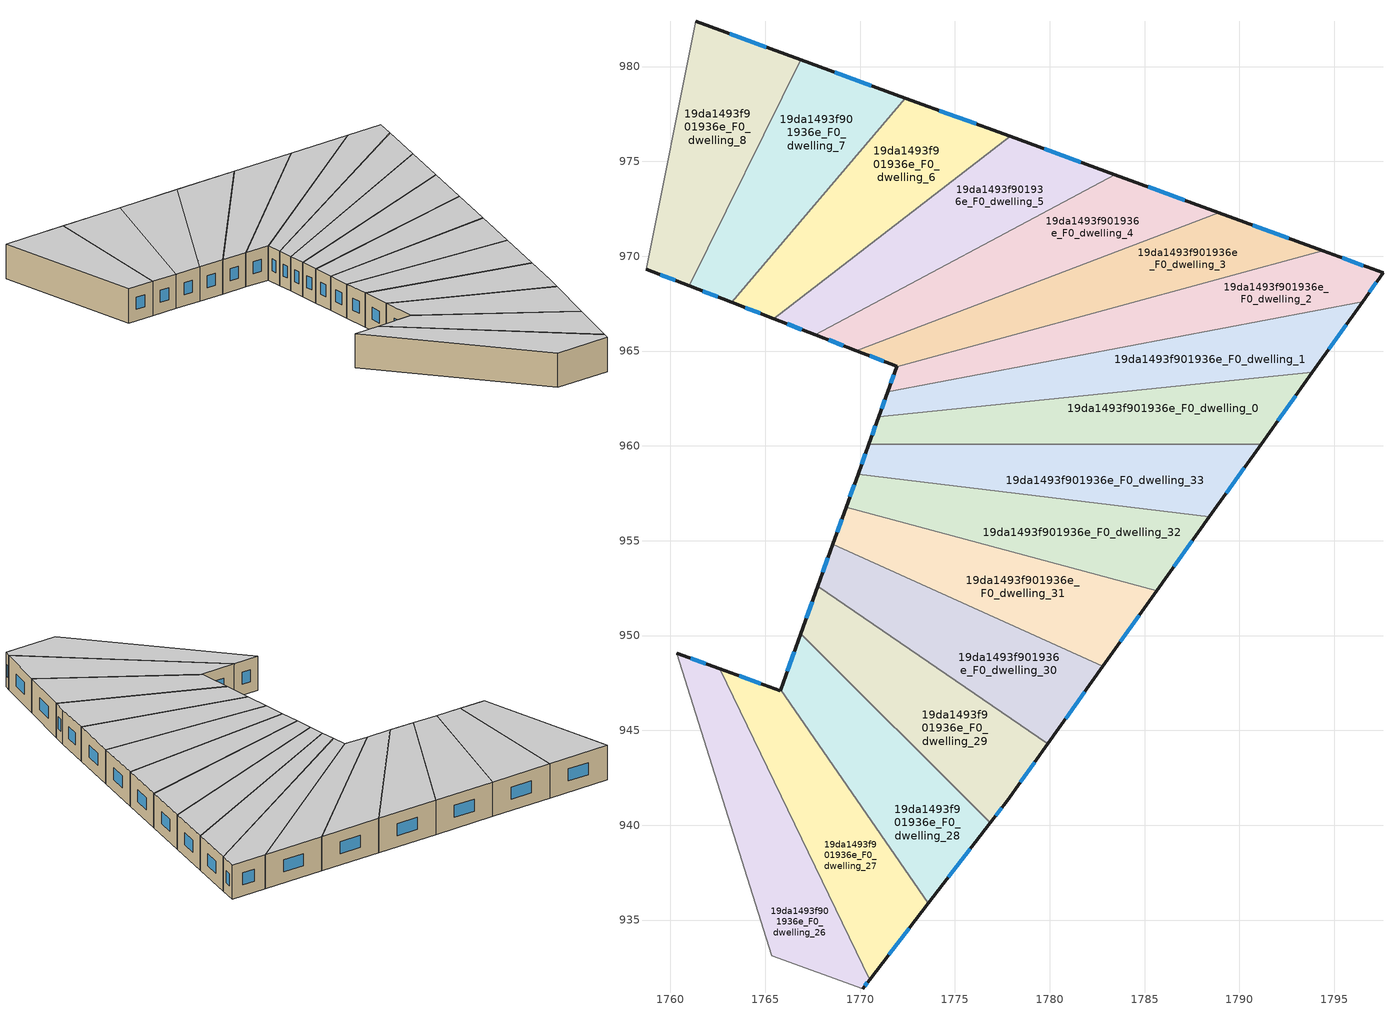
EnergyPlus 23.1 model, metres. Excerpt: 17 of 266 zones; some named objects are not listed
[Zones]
19da1493f901936e_F0_dwelling_0
 floor ground (EU_floor_Construction): 1793.83,963.88 1791.14,960.09 1770.46,960.09 1770.98,961.54 z0
 wall outside (EU_wall_Construction): 1770.98,961.54 1770.46,960.09 / 1791.14,960.09 1793.83,963.88 z0:3
 wall to 19da1493f901936e_F0_dwelling_1 (EU_wall_Construction): 1793.83,963.88 1770.98,961.54 z0:3
 wall to 19da1493f901936e_F0_dwelling_33 (EU_wall_Construction): 1770.46,960.09 1791.14,960.09 z0:3
 window (EU_Window_Construction): 1770.81,961.07 1770.63,960.56 / 1792.02,961.32 1792.96,962.65 z0.98:2.02
 ceiling to 19da1493f901936e_F1_dwelling_0 (EU_floor_Construction): 1791.14,960.09 1793.83,963.88 1770.98,961.54 1770.46,960.09 z3
19da1493f901936e_F0_dwelling_1
 floor ground (EU_floor_Construction): 1796.49,967.61 1793.83,963.88 1770.98,961.54 1771.45,962.86 z0
 wall outside (EU_wall_Construction): 1771.45,962.86 1770.98,961.54 / 1793.83,963.88 1796.49,967.61 z0:3
 wall to 19da1493f901936e_F0_dwelling_2 (EU_wall_Construction): 1796.49,967.61 1771.45,962.86 z0:3
 window (EU_Window_Construction): 1771.3,962.43 1771.13,961.97 / 1794.7,965.09 1795.63,966.39 z0.98:2.02
 ceiling to 19da1493f901936e_F1_dwelling_1 (EU_floor_Construction): 1793.83,963.88 1796.49,967.61 1771.45,962.86 1770.98,961.54 z3
19da1493f901936e_F0_dwelling_2
 floor ground (EU_floor_Construction): 1797.57,969.12 1796.49,967.61 1771.45,962.86 1771.93,964.18 1794.4,970.29 z0
 wall outside (EU_wall_Construction): 1771.93,964.18 1771.45,962.86 / 1796.49,967.61 1797.57,969.12 1794.4,970.29 z0:3
 wall to 19da1493f901936e_F0_dwelling_3 (EU_wall_Construction): 1794.4,970.29 1771.93,964.18 z0:3
 window (EU_Window_Construction): 1771.77,963.75 1771.61,963.29 / 1796.54,969.5 1795.43,969.91 / 1796.84,968.1 1797.22,968.63 z0.98:2.02
 ceiling to 19da1493f901936e_F1_dwelling_2 (EU_floor_Construction): 1796.49,967.61 1797.57,969.12 1794.4,970.29 1771.93,964.18 1771.45,962.86 z3
19da1493f901936e_F0_dwelling_26
 floor ground (EU_floor_Construction): 1762.59,948.24 1770.51,931.86 1770.13,931.38 1765.33,933.11 1760.33,949.05 z0
 wall outside (EU_wall_Construction): 1762.59,948.24 1760.33,949.05 / 1770.13,931.38 1770.51,931.86 z0:3
 wall to 19da1493f901936e_F0_dwelling_25 (EU_wall_Construction): 1760.33,949.05 1765.33,933.11 z0:3
 wall to 19da1493f901936e_F0_dwelling_27 (EU_wall_Construction): 1770.51,931.86 1762.59,948.24 z0:3
 wall adiabatic (EU_wall_Construction): 1765.33,933.11 1770.13,931.38 z0:3
 window (EU_Window_Construction): 1761.86,948.51 1761.06,948.79 / 1770.25,931.53 1770.38,931.7 z0.98:2.02
 ceiling to 19da1493f901936e_F1_dwelling_26 (EU_floor_Construction): 1770.13,931.38 1770.51,931.86 1762.59,948.24 1760.33,949.05 1765.33,933.11 z3
19da1493f901936e_F0_dwelling_27
 floor ground (EU_floor_Construction): 1765.81,947.15 1773.59,935.88 1770.51,931.86 1762.59,948.24 1765.79,947.09 z0
 wall outside (EU_wall_Construction): 1765.81,947.15 1765.79,947.09 1762.59,948.24 / 1770.51,931.86 1773.59,935.88 z0:3
 wall to 19da1493f901936e_F0_dwelling_28 (EU_wall_Construction): 1773.59,935.88 1765.81,947.15 z0:3
 window (EU_Window_Construction): 1764.75,947.47 1763.63,947.87 / 1771.51,933.17 1772.59,934.57 z0.98:2.02
 ceiling to 19da1493f901936e_F1_dwelling_27 (EU_floor_Construction): 1770.51,931.86 1773.59,935.88 1765.81,947.15 1765.79,947.09 1762.59,948.24 z3
19da1493f901936e_F0_dwelling_28
 floor ground (EU_floor_Construction): 1776.86,940.13 1773.59,935.88 1765.81,947.15 1766.87,950.1 z0
 wall outside (EU_wall_Construction): 1766.87,950.1 1765.81,947.15 / 1773.59,935.88 1776.86,940.13 z0:3
 wall to 19da1493f901936e_F0_dwelling_29 (EU_wall_Construction): 1776.86,940.13 1766.87,950.1 z0:3
 window (EU_Window_Construction): 1766.53,949.14 1766.16,948.11 / 1774.66,937.26 1775.8,938.75 z0.98:2.02
 ceiling to 19da1493f901936e_F1_dwelling_28 (EU_floor_Construction): 1773.59,935.88 1776.86,940.13 1766.87,950.1 1765.81,947.15 z3
19da1493f901936e_F0_dwelling_29
 floor ground (EU_floor_Construction): 1779.89,944.29 1777.75,941.29 1776.86,940.13 1766.87,950.1 1767.77,952.61 z0
 wall outside (EU_wall_Construction): 1767.77,952.61 1766.87,950.1 / 1776.86,940.13 1777.75,941.29 1779.89,944.29 z0:3
 wall to 19da1493f901936e_F0_dwelling_30 (EU_wall_Construction): 1779.89,944.29 1767.77,952.61 z0:3
 window (EU_Window_Construction): 1767.48,951.79 1767.16,950.92 / 1778.45,942.26 1779.2,943.32 / 1777.15,940.5 1777.46,940.91 z0.98:2.02
 ceiling to 19da1493f901936e_F1_dwelling_29 (EU_floor_Construction): 1777.75,941.29 1779.89,944.29 1767.77,952.61 1766.87,950.1 1776.86,940.13 z3
19da1493f901936e_F0_dwelling_3
 floor ground (EU_floor_Construction): 1794.4,970.29 1771.93,964.18 1771.93,964.2 1769.8,965.02 1788.91,972.29 z0
 wall outside (EU_wall_Construction): 1769.8,965.02 1771.93,964.2 1771.93,964.18 / 1794.4,970.29 1788.91,972.29 z0:3
 wall to 19da1493f901936e_F0_dwelling_4 (EU_wall_Construction): 1788.91,972.29 1769.8,965.02 z0:3
 window (EU_Window_Construction): 1770.5,964.75 1771.24,964.46 / 1792.61,970.94 1790.69,971.64 z0.98:2.02
 ceiling to 19da1493f901936e_F1_dwelling_3 (EU_floor_Construction): 1794.4,970.29 1788.91,972.29 1769.8,965.02 1771.93,964.2 1771.93,964.18 z3
19da1493f901936e_F0_dwelling_30
 floor ground (EU_floor_Construction): 1782.8,948.37 1779.89,944.29 1767.77,952.61 1768.56,954.81 z0
 wall outside (EU_wall_Construction): 1768.56,954.81 1767.77,952.61 / 1779.89,944.29 1782.8,948.37 z0:3
 wall to 19da1493f901936e_F0_dwelling_31 (EU_wall_Construction): 1782.8,948.37 1768.56,954.81 z0:3
 window (EU_Window_Construction): 1768.3,954.09 1768.03,953.32 / 1780.84,945.62 1781.85,947.05 z0.98:2.02
 ceiling to 19da1493f901936e_F1_dwelling_30 (EU_floor_Construction): 1779.89,944.29 1782.8,948.37 1768.56,954.81 1767.77,952.61 z3
19da1493f901936e_F0_dwelling_31
 floor ground (EU_floor_Construction): 1785.63,952.36 1782.8,948.37 1768.56,954.81 1769.26,956.76 z0
 wall outside (EU_wall_Construction): 1769.26,956.76 1768.56,954.81 / 1782.8,948.37 1785.63,952.36 z0:3
 wall to 19da1493f901936e_F0_dwelling_32 (EU_wall_Construction): 1785.63,952.36 1769.26,956.76 z0:3
 window (EU_Window_Construction): 1769.03,956.12 1768.79,955.44 / 1783.72,949.67 1784.71,951.06 z0.98:2.02
 ceiling to 19da1493f901936e_F1_dwelling_31 (EU_floor_Construction): 1782.8,948.37 1785.63,952.36 1769.26,956.76 1768.56,954.81 z3
19da1493f901936e_F0_dwelling_32
 floor ground (EU_floor_Construction): 1788.41,956.26 1785.63,952.36 1769.26,956.76 1769.89,958.51 z0
 wall outside (EU_wall_Construction): 1769.89,958.51 1769.26,956.76 / 1785.63,952.36 1788.41,956.26 z0:3
 wall to 19da1493f901936e_F0_dwelling_33 (EU_wall_Construction): 1788.41,956.26 1769.89,958.51 z0:3
 window (EU_Window_Construction): 1769.69,957.94 1769.47,957.33 / 1786.54,953.62 1787.51,954.99 z0.98:2.02
 ceiling to 19da1493f901936e_F1_dwelling_32 (EU_floor_Construction): 1785.63,952.36 1788.41,956.26 1769.89,958.51 1769.26,956.76 z3
19da1493f901936e_F0_dwelling_33
 floor ground (EU_floor_Construction): 1791.14,960.09 1788.41,956.26 1769.89,958.51 1770.46,960.09 z0
 wall outside (EU_wall_Construction): 1770.46,960.09 1769.89,958.51 / 1788.41,956.26 1791.14,960.09 z0:3
 window (EU_Window_Construction): 1770.27,959.58 1770.08,959.03 / 1789.3,957.51 1790.25,958.85 z0.98:2.02
 ceiling to 19da1493f901936e_F1_dwelling_33 (EU_floor_Construction): 1788.41,956.26 1791.14,960.09 1770.46,960.09 1769.89,958.51 z3
19da1493f901936e_F0_dwelling_4
 floor ground (EU_floor_Construction): 1788.91,972.29 1769.8,965.02 1767.64,965.86 1783.41,974.3 z0
 wall outside (EU_wall_Construction): 1767.64,965.86 1769.8,965.02 / 1788.91,972.29 1783.41,974.3 z0:3
 wall to 19da1493f901936e_F0_dwelling_5 (EU_wall_Construction): 1783.41,974.3 1767.64,965.86 z0:3
 window (EU_Window_Construction): 1768.34,965.59 1769.1,965.29 / 1787.12,972.95 1785.2,973.65 z0.98:2.02
 ceiling to 19da1493f901936e_F1_dwelling_4 (EU_floor_Construction): 1788.91,972.29 1783.41,974.3 1767.64,965.86 1769.8,965.02 z3
19da1493f901936e_F0_dwelling_5
 floor ground (EU_floor_Construction): 1783.41,974.3 1767.64,965.86 1765.44,966.71 1777.91,976.32 z0
 wall outside (EU_wall_Construction): 1765.44,966.71 1767.64,965.86 / 1783.41,974.3 1777.91,976.32 z0:3
 wall to 19da1493f901936e_F0_dwelling_6 (EU_wall_Construction): 1777.91,976.32 1765.44,966.71 z0:3
 window (EU_Window_Construction): 1766.16,966.43 1766.92,966.14 / 1781.62,974.96 1779.7,975.66 z0.98:2.02
 ceiling to 19da1493f901936e_F1_dwelling_5 (EU_floor_Construction): 1783.41,974.3 1777.91,976.32 1765.44,966.71 1767.64,965.86 z3
19da1493f901936e_F0_dwelling_6
 floor ground (EU_floor_Construction): 1777.91,976.32 1765.44,966.71 1763.23,967.57 1772.39,978.34 z0
 wall outside (EU_wall_Construction): 1763.23,967.57 1765.44,966.71 / 1777.91,976.32 1772.39,978.34 z0:3
 wall to 19da1493f901936e_F0_dwelling_7 (EU_wall_Construction): 1772.39,978.34 1763.23,967.57 z0:3
 window (EU_Window_Construction): 1763.95,967.29 1764.72,966.99 / 1776.11,976.98 1774.18,977.68 z0.98:2.02
 ceiling to 19da1493f901936e_F1_dwelling_6 (EU_floor_Construction): 1777.91,976.32 1772.39,978.34 1763.23,967.57 1765.44,966.71 z3
19da1493f901936e_F0_dwelling_7
 floor ground (EU_floor_Construction): 1772.39,978.34 1763.23,967.57 1760.98,968.44 1766.86,980.36 z0
 wall outside (EU_wall_Construction): 1760.98,968.44 1763.23,967.57 / 1772.39,978.34 1766.86,980.36 z0:3
 wall to 19da1493f901936e_F0_dwelling_8 (EU_wall_Construction): 1766.86,980.36 1760.98,968.44 z0:3
 window (EU_Window_Construction): 1761.71,968.16 1762.5,967.85 / 1770.59,979 1768.66,979.71 z0.98:2.02
 ceiling to 19da1493f901936e_F1_dwelling_7 (EU_floor_Construction): 1763.23,967.57 1772.39,978.34 1766.86,980.36 1760.98,968.44 z3
19da1493f901936e_F0_dwelling_8
 floor ground (EU_floor_Construction): 1766.86,980.36 1760.98,968.44 1758.71,969.32 1761.32,982.39 z0
 wall outside (EU_wall_Construction): 1758.71,969.32 1760.98,968.44 / 1766.86,980.36 1761.32,982.39 z0:3
 wall to 19da1493f901936e_F0_dwelling_9 (EU_wall_Construction): 1761.32,982.39 1758.71,969.32 z0:3
 window (EU_Window_Construction): 1759.45,969.03 1760.24,968.73 / 1765.06,981.02 1763.13,981.73 z0.98:2.02
 ceiling to 19da1493f901936e_F1_dwelling_8 (EU_floor_Construction): 1760.98,968.44 1766.86,980.36 1761.32,982.39 1758.71,969.32 z3
[Building]
EU S2 Campaign: North Axis=0; Terrain=City; Solar Distribution=FullExterior
[Site:Location]
Bologna: Latitude=44.5; Longitude=11.25; Time Zone=1; Elevation=37
[SizingPeriod:WeatherFileDays]
AnnualSizingPeriod: Begin Month=1; Begin Day of Month=1; End Month=12; End Day of Month=31; Day of Week for Start Day=Monday; Use Weather File Daylight Saving Period=No; Use Weather File Rain and Snow Indicators=No
[MATERIAL]
EU_InternalMass_Material: Roughness=MediumRough; Thickness=0.1; Conductivity=1; Density=1800; Specific Heat=900; Thermal Absorptance=0.9; Solar Absorptance=0.7; Visible Absorptance=0.7
[MATERIAL:NOMASS] Roughness=MediumRough; Thermal Absorptance=0.9; Solar Absorptance=0.7; Visible Absorptance=0.7
Name | Thermal Resistance
EU_wall_NoMass | 0.905828
EU_floor_NoMass | 0.67114
[WINDOWMATERIAL:SIMPLEGLAZINGSYSTEM]
EU_Window_SimpleGlazing: UFactor=4.52486; Solar Heat Gain Coefficient=0.85; Visible Transmittance=0.85
[CONSTRUCTION]
EU_wall_Construction: EU_wall_NoMass
EU_floor_Construction: EU_floor_NoMass
EU_Window_Construction: EU_Window_SimpleGlazing
EU_InternalMass_Construction: EU_InternalMass_Material
[ZONE] Type=1; Multiplier=1; Ceiling Height=autocalculate; Floor Area=autocalculate; Part of Total Floor Area=Yes
Name | Volume
19da1493f901936e_F0_dwelling_0 | 164.955
19da1493f901936e_F0_dwelling_1 | 164.906
19da1493f901936e_F0_dwelling_2 | 164.953
19da1493f901936e_F0_dwelling_26 | 164.923
19da1493f901936e_F0_dwelling_27; 19da1493f901936e_F0_dwelling_5 | 164.922
19da1493f901936e_F0_dwelling_28 | 164.958
19da1493f901936e_F0_dwelling_29 | 164.951
19da1493f901936e_F0_dwelling_3 | 164.969
19da1493f901936e_F0_dwelling_30 | 164.932
19da1493f901936e_F0_dwelling_31; 19da1493f901936e_F0_dwelling_32 | 164.963
19da1493f901936e_F0_dwelling_33 | 164.933
19da1493f901936e_F0_dwelling_4 | 164.93
19da1493f901936e_F0_dwelling_6 | 164.974
19da1493f901936e_F0_dwelling_7 | 164.924
19da1493f901936e_F0_dwelling_8 | 164.915
[INTERNALMASS] Construction=EU_InternalMass_Construction
Name | Zone or ZoneList | Surface Area
19da1493f901936e_F0_dwelling_0_EU_InternalMass | 19da1493f901936e_F0_dwelling_0 | 54.9851
19da1493f901936e_F0_dwelling_1_EU_InternalMass | 19da1493f901936e_F0_dwelling_1 | 54.9688
19da1493f901936e_F0_dwelling_2_EU_InternalMass | 19da1493f901936e_F0_dwelling_2 | 54.9842
19da1493f901936e_F0_dwelling_3_EU_InternalMass | 19da1493f901936e_F0_dwelling_3 | 54.9895
19da1493f901936e_F0_dwelling_4_EU_InternalMass | 19da1493f901936e_F0_dwelling_4 | 54.9765
19da1493f901936e_F0_dwelling_5_EU_InternalMass | 19da1493f901936e_F0_dwelling_5 | 54.9737
19da1493f901936e_F0_dwelling_6_EU_InternalMass | 19da1493f901936e_F0_dwelling_6 | 54.9915
19da1493f901936e_F0_dwelling_7_EU_InternalMass | 19da1493f901936e_F0_dwelling_7 | 54.9749
19da1493f901936e_F0_dwelling_8_EU_InternalMass | 19da1493f901936e_F0_dwelling_8 | 54.972
19da1493f901936e_F0_dwelling_26_EU_InternalMass | 19da1493f901936e_F0_dwelling_26 | 54.9741
19da1493f901936e_F0_dwelling_27_EU_InternalMass | 19da1493f901936e_F0_dwelling_27 | 54.974
19da1493f901936e_F0_dwelling_28_EU_InternalMass | 19da1493f901936e_F0_dwelling_28 | 54.9857
19da1493f901936e_F0_dwelling_29_EU_InternalMass | 19da1493f901936e_F0_dwelling_29 | 54.9839
19da1493f901936e_F0_dwelling_30_EU_InternalMass | 19da1493f901936e_F0_dwelling_30 | 54.9773
19da1493f901936e_F0_dwelling_31_EU_InternalMass | 19da1493f901936e_F0_dwelling_31 | 54.9878
19da1493f901936e_F0_dwelling_32_EU_InternalMass | 19da1493f901936e_F0_dwelling_32 | 54.9877
19da1493f901936e_F0_dwelling_33_EU_InternalMass | 19da1493f901936e_F0_dwelling_33 | 54.9774
[OTHEREQUIPMENT] Fuel Type=Electricity; Design Level Calculation Method=Watts/Area; Power per Zone Floor Area=1; Fraction Latent=0; Fraction Radiant=0; Fraction Lost=0; Carbon Dioxide Generation Rate=0; EndUse Subcategory=EU_Step8_InternalGains
Name | Zone or ZoneList or Space or SpaceList | Schedule
EU_Step8_InternalGain_19da1493f901936e_F0_dwelling_0_f000 | 19da1493f901936e_F0_dwelling_0 | EU_Step8_GainSchedule_19da1493f901936e_F0_dwelling_0_f000
EU_Step8_InternalGain_19da1493f901936e_F0_dwelling_1_f000 | 19da1493f901936e_F0_dwelling_1 | EU_Step8_GainSchedule_19da1493f901936e_F0_dwelling_1_f000
EU_Step8_InternalGain_19da1493f901936e_F0_dwelling_2_f000 | 19da1493f901936e_F0_dwelling_2 | EU_Step8_GainSchedule_19da1493f901936e_F0_dwelling_2_f000
EU_Step8_InternalGain_19da1493f901936e_F0_dwelling_3_f000 | 19da1493f901936e_F0_dwelling_3 | EU_Step8_GainSchedule_19da1493f901936e_F0_dwelling_3_f000
EU_Step8_InternalGain_19da1493f901936e_F0_dwelling_4_f000 | 19da1493f901936e_F0_dwelling_4 | EU_Step8_GainSchedule_19da1493f901936e_F0_dwelling_4_f000
EU_Step8_InternalGain_19da1493f901936e_F0_dwelling_5_f000 | 19da1493f901936e_F0_dwelling_5 | EU_Step8_GainSchedule_19da1493f901936e_F0_dwelling_5_f000
EU_Step8_InternalGain_19da1493f901936e_F0_dwelling_6_f000 | 19da1493f901936e_F0_dwelling_6 | EU_Step8_GainSchedule_19da1493f901936e_F0_dwelling_6_f000
EU_Step8_InternalGain_19da1493f901936e_F0_dwelling_7_f000 | 19da1493f901936e_F0_dwelling_7 | EU_Step8_GainSchedule_19da1493f901936e_F0_dwelling_7_f000
EU_Step8_InternalGain_19da1493f901936e_F0_dwelling_8_f000 | 19da1493f901936e_F0_dwelling_8 | EU_Step8_GainSchedule_19da1493f901936e_F0_dwelling_8_f000
EU_Step8_InternalGain_19da1493f901936e_F0_dwelling_26_f000 | 19da1493f901936e_F0_dwelling_26 | EU_Step8_GainSchedule_19da1493f901936e_F0_dwelling_26_f000
EU_Step8_InternalGain_19da1493f901936e_F0_dwelling_27_f000 | 19da1493f901936e_F0_dwelling_27 | EU_Step8_GainSchedule_19da1493f901936e_F0_dwelling_27_f000
EU_Step8_InternalGain_19da1493f901936e_F0_dwelling_28_f000 | 19da1493f901936e_F0_dwelling_28 | EU_Step8_GainSchedule_19da1493f901936e_F0_dwelling_28_f000
EU_Step8_InternalGain_19da1493f901936e_F0_dwelling_29_f000 | 19da1493f901936e_F0_dwelling_29 | EU_Step8_GainSchedule_19da1493f901936e_F0_dwelling_29_f000
EU_Step8_InternalGain_19da1493f901936e_F0_dwelling_30_f000 | 19da1493f901936e_F0_dwelling_30 | EU_Step8_GainSchedule_19da1493f901936e_F0_dwelling_30_f000
EU_Step8_InternalGain_19da1493f901936e_F0_dwelling_31_f000 | 19da1493f901936e_F0_dwelling_31 | EU_Step8_GainSchedule_19da1493f901936e_F0_dwelling_31_f000
EU_Step8_InternalGain_19da1493f901936e_F0_dwelling_32_f000 | 19da1493f901936e_F0_dwelling_32 | EU_Step8_GainSchedule_19da1493f901936e_F0_dwelling_32_f000
EU_Step8_InternalGain_19da1493f901936e_F0_dwelling_33_f000 | 19da1493f901936e_F0_dwelling_33 | EU_Step8_GainSchedule_19da1493f901936e_F0_dwelling_33_f000
[ZONEVENTILATION:DESIGNFLOWRATE] Schedule=EU_AlwaysOn; Design Flow Rate Calculation Method=AirChanges/Hour; Air Changes per Hour=0.73129; Ventilation Type=Natural; Fan Pressure Rise=0; Fan Total Efficiency=1; Constant Term Coefficient=1; Temperature Term Coefficient=0; Velocity Term Coefficient=0; Velocity Squared Term Coefficient=0; Minimum Indoor Temperature=-100; Maximum Indoor Temperature=100; Delta Temperature=-100; Minimum Outdoor Temperature=-100; Maximum Outdoor Temperature=100; Maximum Wind Speed=40
Name | Zone or ZoneList or Space or SpaceList
EU_ConstantAir_19da1493f901936e_F0_dwelling_0 | 19da1493f901936e_F0_dwelling_0
EU_ConstantAir_19da1493f901936e_F0_dwelling_1 | 19da1493f901936e_F0_dwelling_1
EU_ConstantAir_19da1493f901936e_F0_dwelling_2 | 19da1493f901936e_F0_dwelling_2
EU_ConstantAir_19da1493f901936e_F0_dwelling_3 | 19da1493f901936e_F0_dwelling_3
EU_ConstantAir_19da1493f901936e_F0_dwelling_4 | 19da1493f901936e_F0_dwelling_4
EU_ConstantAir_19da1493f901936e_F0_dwelling_5 | 19da1493f901936e_F0_dwelling_5
EU_ConstantAir_19da1493f901936e_F0_dwelling_6 | 19da1493f901936e_F0_dwelling_6
EU_ConstantAir_19da1493f901936e_F0_dwelling_7 | 19da1493f901936e_F0_dwelling_7
EU_ConstantAir_19da1493f901936e_F0_dwelling_8 | 19da1493f901936e_F0_dwelling_8
EU_ConstantAir_19da1493f901936e_F0_dwelling_26 | 19da1493f901936e_F0_dwelling_26
EU_ConstantAir_19da1493f901936e_F0_dwelling_27 | 19da1493f901936e_F0_dwelling_27
EU_ConstantAir_19da1493f901936e_F0_dwelling_28 | 19da1493f901936e_F0_dwelling_28
EU_ConstantAir_19da1493f901936e_F0_dwelling_29 | 19da1493f901936e_F0_dwelling_29
EU_ConstantAir_19da1493f901936e_F0_dwelling_30 | 19da1493f901936e_F0_dwelling_30
EU_ConstantAir_19da1493f901936e_F0_dwelling_31 | 19da1493f901936e_F0_dwelling_31
EU_ConstantAir_19da1493f901936e_F0_dwelling_32 | 19da1493f901936e_F0_dwelling_32
EU_ConstantAir_19da1493f901936e_F0_dwelling_33 | 19da1493f901936e_F0_dwelling_33
[HVACTEMPLATE:ZONE:IDEALLOADSAIRSYSTEM] System Availability Schedule=EU_AlwaysOn; Maximum Heating Supply Air Temperature=50; Minimum Cooling Supply Air Temperature=13; Maximum Heating Supply Air Humidity Ratio=0.0156; Minimum Cooling Supply Air Humidity Ratio=0.0077; Heating Limit=NoLimit; Cooling Limit=NoLimit; Heating Availability Schedule=EU_AlwaysOn; Cooling Availability Schedule=EU_CoolingOff; Dehumidification Control Type=ConstantSensibleHeatRatio; Cooling Sensible Heat Ratio=0.7; Dehumidification Setpoint=60; Humidification Control Type=None; Humidification Setpoint=30; Outdoor Air Method=None; Outdoor Air Flow Rate per Person=0.00944; Outdoor Air Flow Rate per Zone Floor Area=0; Outdoor Air Flow Rate per Zone=0; Demand Controlled Ventilation Type=None; Outdoor Air Economizer Type=NoEconomizer; Heat Recovery Type=None; Sensible Heat Recovery Effectiveness=0.7; Latent Heat Recovery Effectiveness=0.65
Name | Template Thermostat
19da1493f901936e_F0_dwelling_0 | EU_HeatOnly_19da1493f901936e_F0_dwelling_0
19da1493f901936e_F0_dwelling_1 | EU_HeatOnly_19da1493f901936e_F0_dwelling_1
19da1493f901936e_F0_dwelling_2 | EU_HeatOnly_19da1493f901936e_F0_dwelling_2
19da1493f901936e_F0_dwelling_3 | EU_HeatOnly_19da1493f901936e_F0_dwelling_3
19da1493f901936e_F0_dwelling_4 | EU_HeatOnly_19da1493f901936e_F0_dwelling_4
19da1493f901936e_F0_dwelling_5 | EU_HeatOnly_19da1493f901936e_F0_dwelling_5
19da1493f901936e_F0_dwelling_6 | EU_HeatOnly_19da1493f901936e_F0_dwelling_6
19da1493f901936e_F0_dwelling_7 | EU_HeatOnly_19da1493f901936e_F0_dwelling_7
19da1493f901936e_F0_dwelling_8 | EU_HeatOnly_19da1493f901936e_F0_dwelling_8
19da1493f901936e_F0_dwelling_26 | EU_HeatOnly_19da1493f901936e_F0_dwelling_26
19da1493f901936e_F0_dwelling_27 | EU_HeatOnly_19da1493f901936e_F0_dwelling_27
19da1493f901936e_F0_dwelling_28 | EU_HeatOnly_19da1493f901936e_F0_dwelling_28
19da1493f901936e_F0_dwelling_29 | EU_HeatOnly_19da1493f901936e_F0_dwelling_29
19da1493f901936e_F0_dwelling_30 | EU_HeatOnly_19da1493f901936e_F0_dwelling_30
19da1493f901936e_F0_dwelling_31 | EU_HeatOnly_19da1493f901936e_F0_dwelling_31
19da1493f901936e_F0_dwelling_32 | EU_HeatOnly_19da1493f901936e_F0_dwelling_32
19da1493f901936e_F0_dwelling_33 | EU_HeatOnly_19da1493f901936e_F0_dwelling_33
[SIZING:ZONE] Zone Cooling Design Supply Air Temperature Input Method=SupplyAirTemperature; Zone Cooling Design Supply Air Temperature=13; Zone Heating Design Supply Air Temperature Input Method=SupplyAirTemperature; Zone Heating Design Supply Air Temperature=50; Zone Cooling Design Supply Air Humidity Ratio=0.008; Zone Heating Design Supply Air Humidity Ratio=0.008; Cooling Design Air Flow Method=DesignDay; Cooling Design Air Flow Rate=0; Cooling Minimum Air Flow per Zone Floor Area=0.000762; Cooling Minimum Air Flow=0; Cooling Minimum Air Flow Fraction=0.2; Heating Design Air Flow Method=DesignDay; Heating Design Air Flow Rate=0; Heating Maximum Air Flow per Zone Floor Area=0.002032; Heating Maximum Air Flow=0.141576; Heating Maximum Air Flow Fraction=0.3; Account for Dedicated Outdoor Air System=No; Dedicated Outdoor Air System Control Strategy=NeutralSupplyAir; Dedicated Outdoor Air Low Setpoint Temperature for Design=autosize; Dedicated Outdoor Air High Setpoint Temperature for Design=autosize; Zone Load Sizing Method=Sensible Load Only No Latent Load; Zone Latent Cooling Design Supply Air Humidity Ratio Input Method=HumidityRatioDifference; Zone Cooling Design Supply Air Humidity Ratio Difference=0.005; Zone Latent Heating Design Supply Air Humidity Ratio Input Method=HumidityRatioDifference; Zone Humidification Design Supply Air Humidity Ratio Difference=0.005
19da1493f901936e_F0_dwelling_0; 19da1493f901936e_F0_dwelling_1; 19da1493f901936e_F0_dwelling_2; 19da1493f901936e_F0_dwelling_3; 19da1493f901936e_F0_dwelling_4; 19da1493f901936e_F0_dwelling_5; 19da1493f901936e_F0_dwelling_6; 19da1493f901936e_F0_dwelling_7; 19da1493f901936e_F0_dwelling_8; 19da1493f901936e_F0_dwelling_26; 19da1493f901936e_F0_dwelling_27; 19da1493f901936e_F0_dwelling_28; 19da1493f901936e_F0_dwelling_29; 19da1493f901936e_F0_dwelling_30; 19da1493f901936e_F0_dwelling_31; 19da1493f901936e_F0_dwelling_32; 19da1493f901936e_F0_dwelling_33
[SCHEDULE:CONSTANT]
Name | Hourly Value
EU_AlwaysOn | 1
EU_CoolingOff | 0
[SCHEDULE:FILE] Column Number=1; Rows to Skip at Top=0; Number of Hours of Data=8760; Column Separator=Comma; Interpolate to Timestep=No; Minutes per Item=60; Adjust Schedule for Daylight Savings=Yes
Name | File
EU_Step8_GainSchedule_19da1493f901936e_F0_dwelling_0_f000 | ../../schedules/19da1493f901936e/19da1493f901936e_F0_dwelling_0_f000_gain.csv
EU_Step8_GainSchedule_19da1493f901936e_F0_dwelling_1_f000 | ../../schedules/19da1493f901936e/19da1493f901936e_F0_dwelling_1_f000_gain.csv
EU_Step8_GainSchedule_19da1493f901936e_F0_dwelling_2_f000 | ../../schedules/19da1493f901936e/19da1493f901936e_F0_dwelling_2_f000_gain.csv
EU_Step8_GainSchedule_19da1493f901936e_F0_dwelling_3_f000 | ../../schedules/19da1493f901936e/19da1493f901936e_F0_dwelling_3_f000_gain.csv
EU_Step8_GainSchedule_19da1493f901936e_F0_dwelling_4_f000 | ../../schedules/19da1493f901936e/19da1493f901936e_F0_dwelling_4_f000_gain.csv
EU_Step8_GainSchedule_19da1493f901936e_F0_dwelling_5_f000 | ../../schedules/19da1493f901936e/19da1493f901936e_F0_dwelling_5_f000_gain.csv
EU_Step8_GainSchedule_19da1493f901936e_F0_dwelling_6_f000 | ../../schedules/19da1493f901936e/19da1493f901936e_F0_dwelling_6_f000_gain.csv
EU_Step8_GainSchedule_19da1493f901936e_F0_dwelling_7_f000 | ../../schedules/19da1493f901936e/19da1493f901936e_F0_dwelling_7_f000_gain.csv
EU_Step8_GainSchedule_19da1493f901936e_F0_dwelling_8_f000 | ../../schedules/19da1493f901936e/19da1493f901936e_F0_dwelling_8_f000_gain.csv
EU_Step8_GainSchedule_19da1493f901936e_F0_dwelling_26_f000 | ../../schedules/19da1493f901936e/19da1493f901936e_F0_dwelling_26_f000_gain.csv
EU_Step8_GainSchedule_19da1493f901936e_F0_dwelling_27_f000 | ../../schedules/19da1493f901936e/19da1493f901936e_F0_dwelling_27_f000_gain.csv
EU_Step8_GainSchedule_19da1493f901936e_F0_dwelling_28_f000 | ../../schedules/19da1493f901936e/19da1493f901936e_F0_dwelling_28_f000_gain.csv
EU_Step8_GainSchedule_19da1493f901936e_F0_dwelling_29_f000 | ../../schedules/19da1493f901936e/19da1493f901936e_F0_dwelling_29_f000_gain.csv
EU_Step8_GainSchedule_19da1493f901936e_F0_dwelling_30_f000 | ../../schedules/19da1493f901936e/19da1493f901936e_F0_dwelling_30_f000_gain.csv
EU_Step8_GainSchedule_19da1493f901936e_F0_dwelling_31_f000 | ../../schedules/19da1493f901936e/19da1493f901936e_F0_dwelling_31_f000_gain.csv
EU_Step8_GainSchedule_19da1493f901936e_F0_dwelling_32_f000 | ../../schedules/19da1493f901936e/19da1493f901936e_F0_dwelling_32_f000_gain.csv
EU_Step8_GainSchedule_19da1493f901936e_F0_dwelling_33_f000 | ../../schedules/19da1493f901936e/19da1493f901936e_F0_dwelling_33_f000_gain.csv
